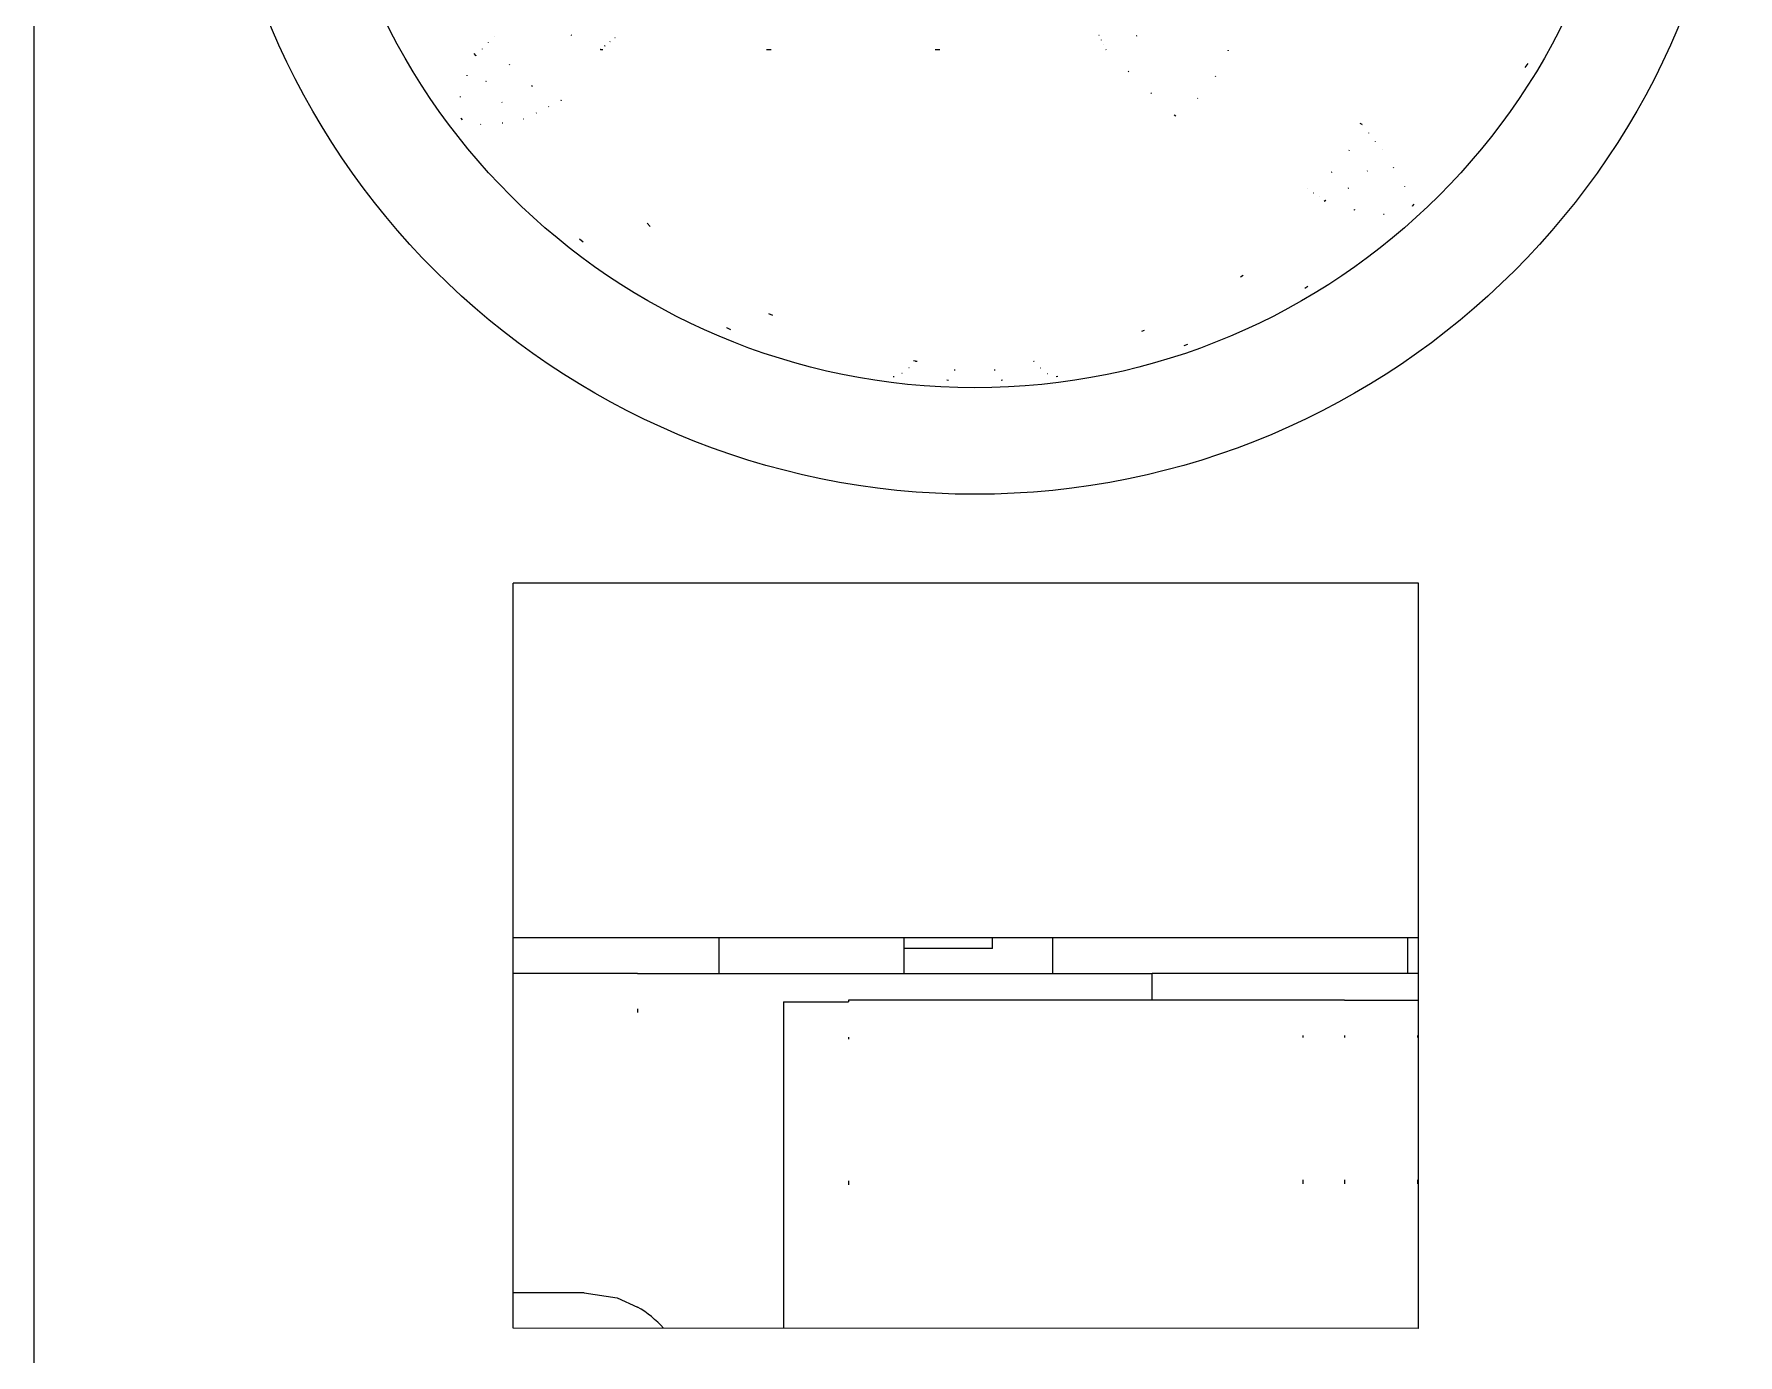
# Model space of a CAD drawing. Header units: inches. Extents: x 17 to 3130, y 15 to 659.
# Drawn here: x 1129.864 to 1134.664, y 219.305 to 223.027 of the extents above; entities that cross this region are included whole.
import ezdxf

# ---------------------------------------------------------------- set-up
doc = ezdxf.new("R2010")
doc.units = ezdxf.units.IN
doc.header["$MEASUREMENT"] = 0
doc.layers.add('Ebene 1', color=7, linetype='Continuous')

msp = doc.modelspace()

# ---------------------------------------------------------------- linework, layer by layer
at = {"layer": 'Ebene 1', "lineweight": 9}
for points in [[(1129.86414, 211.21074), (1129.86414, 211.21074), (1129.86414, 228.28014), (1129.86414, 228.28014)], [(1131.21414, 221.48014), (1131.21414, 221.48014), (1131.21414, 221.48014), (1131.21414, 221.48014)], [(1131.21414, 219.38014), (1131.21414, 219.38014), (1131.21414, 221.48014), (1131.21414, 221.48014)], [(1131.21414, 221.48014), (1131.21414, 221.48014), (1131.21414, 221.48014), (1131.21414, 221.48014)], [(1133.76404, 221.48014), (1133.76404, 221.48014), (1131.21414, 221.48014), (1131.21414, 221.48014)], [(1133.76404, 221.48014), (1133.76404, 221.48014), (1133.76404, 221.48014), (1133.76404, 221.48014)], [(1133.76414, 219.38004), (1133.76414, 219.38004), (1133.76404, 221.48014), (1133.76404, 221.48014)], [(1131.21414, 220.48024), (1131.21414, 220.48024), (1131.21414, 220.48024), (1131.21414, 220.48024)], [(1133.76414, 220.48014), (1133.76414, 220.48014), (1131.21414, 220.48024), (1131.21414, 220.48024)], [(1131.79444, 220.48014), (1131.79444, 220.48014), (1131.79444, 220.48014), (1131.79444, 220.48014)], [(1131.79454, 220.38014), (1131.79454, 220.38014), (1131.79444, 220.48014), (1131.79444, 220.48014)], [(1132.31414, 220.48014), (1132.31414, 220.48014), (1132.31414, 220.48014), (1132.31414, 220.48014)], [(1132.31414, 220.48014), (1132.31414, 220.48014), (1132.31414, 220.38014), (1132.31414, 220.38014)], [(1132.56414, 220.48014), (1132.56414, 220.48014), (1132.56414, 220.48014), (1132.56414, 220.48014)], [(1132.56414, 220.45014), (1132.56414, 220.45014), (1132.56414, 220.48014), (1132.56414, 220.48014)], [(1132.56414, 220.45014), (1132.56414, 220.45014), (1132.31414, 220.45004), (1132.31414, 220.45004)], [(1132.31414, 220.45004), (1132.31414, 220.45004), (1132.31414, 220.45004), (1132.31414, 220.45004)], [(1131.21414, 219.38014), (1131.21414, 219.38014), (1131.21414, 219.38014), (1131.21414, 219.38014)], [(1133.76414, 219.38004), (1133.76414, 219.38004), (1131.21414, 219.38014), (1131.21414, 219.38014)]]:
    msp.add_open_spline(points, degree=3, dxfattribs=at)
for points in [[(1132.51414, 226.03024), (1131.32674, 226.03014), (1130.36414, 225.06764), (1130.36414, 223.88024), (1130.36414, 223.88024), (1130.36414, 222.69274), (1131.32674, 221.73024), (1132.51414, 221.73024), (1132.51414, 221.73024), (1133.70154, 221.73024), (1134.66414, 222.69274), (1134.66414, 223.88024), (1134.66414, 223.88024), (1134.66414, 225.06754), (1133.70154, 226.03014), (1132.51414, 226.03024)], [(1132.51414, 225.73024), (1131.49244, 225.73024), (1130.66404, 224.90194), (1130.66404, 223.88024), (1130.66404, 223.88024), (1130.66404, 222.85844), (1131.49244, 222.03024), (1132.51414, 222.03024), (1132.51414, 222.03024), (1133.53584, 222.03024), (1134.36404, 222.85844), (1134.36414, 223.88024), (1134.36414, 223.88024), (1134.36414, 224.90204), (1133.53584, 225.73024), (1132.51414, 225.73024)]]:
    msp.add_open_spline(points, degree=3, knots=[0, 0, 0, 0, 0.25, 0.25, 0.25, 0.25, 0.5, 0.5, 0.5, 0.5, 0.75, 0.75, 0.75, 0.75, 1, 1, 1, 1], dxfattribs=at)
at = {"layer": 'Ebene 1', "color": 3, "lineweight": 9}
for points in [[(1131.16074, 223.02114), (1131.16074, 223.02114), (1131.16054, 223.02084), (1131.16054, 223.02084)], [(1131.37674, 223.02434), (1131.37674, 223.02434), (1131.37674, 223.02434), (1131.37674, 223.02434)], [(1131.37904, 223.02324), (1131.37904, 223.02324), (1131.37674, 223.02434), (1131.37674, 223.02434)], [(1131.50064, 223.01724), (1131.50064, 223.01724), (1131.50104, 223.01754), (1131.50104, 223.01754)], [(1132.86404, 223.02384), (1132.86404, 223.02384), (1132.86404, 223.02384), (1132.86404, 223.02384)], [(1132.86404, 223.02384), (1132.86404, 223.02384), (1132.86434, 223.02364), (1132.86434, 223.02364)], [(1132.87054, 223.01054), (1132.87054, 223.01054), (1132.87054, 223.01054), (1132.87054, 223.01054)], [(1132.87054, 223.01054), (1132.87054, 223.01054), (1132.87074, 223.01024), (1132.87074, 223.01024)], [(1132.97094, 223.02174), (1132.97094, 223.02174), (1132.96854, 223.02084), (1132.96854, 223.02084)], [(1131.10434, 222.97204), (1131.10434, 222.97204), (1131.10434, 222.97204), (1131.10434, 222.97204)], [(1131.10894, 222.96684), (1131.10894, 222.96684), (1131.10434, 222.97204), (1131.10434, 222.97204)], [(1131.10894, 222.96684), (1131.10894, 222.96684), (1131.10874, 222.96604), (1131.10874, 222.96604)], [(1131.10894, 222.96684), (1131.10894, 222.96684), (1131.10894, 222.96684), (1131.10894, 222.96684)], [(1131.10894, 222.96684), (1131.10894, 222.96684), (1131.10944, 222.96584), (1131.10944, 222.96584)], [(1131.12654, 222.98514), (1131.12654, 222.98514), (1131.12604, 222.98474), (1131.12604, 222.98474)], [(1131.14374, 223.00324), (1131.14374, 223.00324), (1131.14324, 223.00284), (1131.14324, 223.00284)], [(1131.45894, 222.98384), (1131.45894, 222.98384), (1131.45894, 222.98384), (1131.45894, 222.98384)], [(1131.45994, 222.98324), (1131.45994, 222.98324), (1131.45894, 222.98384), (1131.45894, 222.98384)], [(1131.45994, 222.98324), (1131.45994, 222.98324), (1131.45994, 222.98324), (1131.45994, 222.98324)], [(1131.45994, 222.98324), (1131.45994, 222.98324), (1131.46644, 222.98324), (1131.46644, 222.98324)], [(1131.47144, 222.99464), (1131.47144, 222.99464), (1131.47144, 222.99464), (1131.47144, 222.99464)], [(1131.47244, 222.99404), (1131.47244, 222.99404), (1131.47144, 222.99464), (1131.47144, 222.99464)], [(1131.47244, 222.99404), (1131.47244, 222.99404), (1131.47274, 222.99424), (1131.47274, 222.99424)], [(1131.48654, 223.00564), (1131.48654, 223.00564), (1131.48684, 223.00584), (1131.48684, 223.00584)], [(1131.92794, 222.98324), (1131.92794, 222.98324), (1131.92794, 222.98324), (1131.92794, 222.98324)], [(1131.92794, 222.98324), (1131.92794, 222.98324), (1131.94084, 222.98324), (1131.94084, 222.98324)], [(1132.40254, 222.98324), (1132.40254, 222.98324), (1132.40254, 222.98324), (1132.40254, 222.98324)], [(1132.40254, 222.98324), (1132.40254, 222.98324), (1132.41534, 222.98324), (1132.41534, 222.98324)], [(1132.87694, 222.99704), (1132.87694, 222.99704), (1132.87694, 222.99704), (1132.87694, 222.99704)], [(1132.87694, 222.99704), (1132.87694, 222.99704), (1132.87714, 222.99664), (1132.87714, 222.99664)], [(1132.88334, 222.98324), (1132.88334, 222.98324), (1132.88334, 222.98324), (1132.88334, 222.98324)], [(1132.88334, 222.98324), (1132.88334, 222.98324), (1132.88424, 222.98244), (1132.88424, 222.98244)], [(1133.22794, 222.98144), (1133.22794, 222.98144), (1133.22794, 222.98144), (1133.22794, 222.98144)], [(1133.22854, 222.98064), (1133.22854, 222.98064), (1133.22794, 222.98144), (1133.22794, 222.98144)], [(1133.22854, 222.98064), (1133.22854, 222.98064), (1133.22804, 222.97964), (1133.22804, 222.97964)], [(1131.20314, 222.94144), (1131.20314, 222.94144), (1131.20314, 222.94144), (1131.20314, 222.94144)], [(1131.20424, 222.93914), (1131.20424, 222.93914), (1131.20314, 222.94144), (1131.20314, 222.94144)], [(1132.94654, 222.92284), (1132.94654, 222.92284), (1132.94654, 222.92284), (1132.94654, 222.92284)], [(1132.94654, 222.92284), (1132.94654, 222.92284), (1132.94824, 222.92114), (1132.94824, 222.92114)], [(1134.06524, 222.93254), (1134.06524, 222.93254), (1134.07294, 222.94414), (1134.07294, 222.94414)], [(1131.08354, 222.91094), (1131.08354, 222.91094), (1131.08304, 222.90924), (1131.08304, 222.90924)], [(1131.13694, 222.89544), (1131.13694, 222.89544), (1131.13694, 222.89544), (1131.13694, 222.89544)], [(1131.13694, 222.89544), (1131.13694, 222.89544), (1131.13764, 222.89354), (1131.13764, 222.89354)], [(1131.26564, 222.88094), (1131.26564, 222.88094), (1131.26564, 222.88094), (1131.26564, 222.88094)], [(1131.26794, 222.87974), (1131.26794, 222.87974), (1131.26564, 222.88094), (1131.26564, 222.88094)], [(1133.19244, 222.90874), (1133.19244, 222.90874), (1133.19144, 222.90674), (1133.19144, 222.90674)], [(1131.06494, 222.85104), (1131.06494, 222.85104), (1131.06444, 222.84944), (1131.06444, 222.84944)], [(1131.18144, 222.83544), (1131.18144, 222.83544), (1131.18144, 222.83544), (1131.18144, 222.83544)], [(1131.18144, 222.83544), (1131.18144, 222.83544), (1131.18314, 222.83404), (1131.18314, 222.83404)], [(1131.31444, 222.82264), (1131.31444, 222.82264), (1131.31344, 222.82214), (1131.31344, 222.82214)], [(1131.34774, 222.84044), (1131.34774, 222.84044), (1131.34774, 222.84044), (1131.34774, 222.84044)], [(1131.34884, 222.83984), (1131.34884, 222.83984), (1131.34774, 222.84044), (1131.34774, 222.84044)], [(1131.34884, 222.83984), (1131.34884, 222.83984), (1131.34834, 222.83964), (1131.34834, 222.83964)], [(1131.34884, 222.83984), (1131.34884, 222.83984), (1131.35034, 222.84184), (1131.35034, 222.84184)], [(1133.01064, 222.86154), (1133.01064, 222.86154), (1133.01064, 222.86154), (1133.01064, 222.86154)], [(1133.01064, 222.86154), (1133.01064, 222.86154), (1133.01234, 222.85984), (1133.01234, 222.85984)], [(1133.14304, 222.84684), (1133.14304, 222.84684), (1133.14124, 222.84564), (1133.14124, 222.84564)], [(1131.06604, 222.79024), (1131.06604, 222.79024), (1131.06604, 222.79024), (1131.06604, 222.79024)], [(1131.06604, 222.79024), (1131.06604, 222.79024), (1131.07044, 222.78524), (1131.07044, 222.78524)], [(1131.12304, 222.77284), (1131.12304, 222.77284), (1131.12134, 222.77274), (1131.12134, 222.77274)], [(1131.18454, 222.77624), (1131.18454, 222.77624), (1131.18284, 222.77624), (1131.18284, 222.77624)], [(1131.24394, 222.78744), (1131.24394, 222.78744), (1131.24314, 222.78724), (1131.24314, 222.78724)], [(1131.27944, 222.80524), (1131.27944, 222.80524), (1131.27844, 222.80464), (1131.27844, 222.80464)], [(1133.07554, 222.79944), (1133.07554, 222.79944), (1133.07554, 222.79944), (1133.07554, 222.79944)], [(1133.07554, 222.79944), (1133.07554, 222.79944), (1133.08064, 222.79654), (1133.08064, 222.79654)], [(1133.60014, 222.77484), (1133.60014, 222.77484), (1133.60014, 222.77484), (1133.60014, 222.77484)], [(1133.60524, 222.77204), (1133.60524, 222.77204), (1133.60014, 222.77484), (1133.60014, 222.77484)], [(1133.60524, 222.77204), (1133.60524, 222.77204), (1133.60474, 222.77094), (1133.60474, 222.77094)], [(1133.62394, 222.74884), (1133.62394, 222.74884), (1133.62394, 222.74884), (1133.62394, 222.74884)], [(1133.62434, 222.74804), (1133.62434, 222.74804), (1133.62394, 222.74884), (1133.62394, 222.74884)], [(1133.64284, 222.72524), (1133.64284, 222.72524), (1133.64284, 222.72524), (1133.64284, 222.72524)], [(1133.64344, 222.72464), (1133.64344, 222.72464), (1133.64284, 222.72524), (1133.64284, 222.72524)], [(1133.56914, 222.70014), (1133.56914, 222.70014), (1133.56814, 222.69804), (1133.56814, 222.69804)], [(1133.66194, 222.70184), (1133.66194, 222.70184), (1133.66194, 222.70184), (1133.66194, 222.70184)], [(1133.66214, 222.70164), (1133.66214, 222.70164), (1133.66194, 222.70184), (1133.66194, 222.70184)], [(1133.51974, 222.63824), (1133.51974, 222.63824), (1133.51784, 222.63704), (1133.51784, 222.63704)], [(1133.61924, 222.64044), (1133.61924, 222.64044), (1133.62044, 222.64204), (1133.62044, 222.64204)], [(1133.69384, 222.65064), (1133.69384, 222.65064), (1133.69384, 222.65064), (1133.69384, 222.65064)], [(1133.69474, 222.64934), (1133.69474, 222.64934), (1133.69384, 222.65064), (1133.69384, 222.65064)], [(1133.45214, 222.59064), (1133.45214, 222.59064), (1133.45214, 222.59064), (1133.45214, 222.59064)], [(1133.45214, 222.59064), (1133.45214, 222.59064), (1133.45244, 222.59054), (1133.45244, 222.59054)], [(1133.46854, 222.58004), (1133.46854, 222.58004), (1133.46854, 222.58004), (1133.46854, 222.58004)], [(1133.46854, 222.58004), (1133.46854, 222.58004), (1133.46904, 222.57974), (1133.46904, 222.57974)], [(1133.56604, 222.59244), (1133.56604, 222.59244), (1133.56784, 222.59344), (1133.56784, 222.59344)], [(1133.72534, 222.59884), (1133.72534, 222.59884), (1133.72534, 222.59884), (1133.72534, 222.59884)], [(1133.72614, 222.59744), (1133.72614, 222.59744), (1133.72534, 222.59884), (1133.72534, 222.59884)], [(1133.48514, 222.56934), (1133.48514, 222.56934), (1133.48514, 222.56934), (1133.48514, 222.56934)], [(1133.48514, 222.56934), (1133.48514, 222.56934), (1133.48564, 222.56904), (1133.48564, 222.56904)], [(1133.50194, 222.55834), (1133.50194, 222.55834), (1133.49874, 222.55524), (1133.49874, 222.55524)], [(1133.50194, 222.55834), (1133.50194, 222.55834), (1133.50284, 222.55884), (1133.50284, 222.55884)], [(1133.50194, 222.55834), (1133.50194, 222.55834), (1133.50194, 222.55834), (1133.50194, 222.55834)], [(1133.50194, 222.55834), (1133.50194, 222.55834), (1133.50304, 222.55804), (1133.50304, 222.55804)], [(1133.58224, 222.53264), (1133.58224, 222.53264), (1133.58224, 222.53264), (1133.58224, 222.53264)], [(1133.58224, 222.53264), (1133.58224, 222.53264), (1133.58454, 222.53194), (1133.58454, 222.53194)], [(1133.74694, 222.54244), (1133.74694, 222.54244), (1133.75174, 222.54754), (1133.75174, 222.54754)], [(1133.74694, 222.54244), (1133.74694, 222.54244), (1133.74734, 222.54324), (1133.74734, 222.54324)], [(1131.59174, 222.49404), (1131.59174, 222.49404), (1131.59174, 222.49404), (1131.59174, 222.49404)], [(1131.59954, 222.48524), (1131.59954, 222.48524), (1131.59174, 222.49404), (1131.59174, 222.49404)], [(1133.66564, 222.51964), (1133.66564, 222.51964), (1133.66794, 222.51974), (1133.66794, 222.51974)], [(1131.40064, 222.45004), (1131.40064, 222.45004), (1131.40064, 222.45004), (1131.40064, 222.45004)], [(1131.40064, 222.45004), (1131.40064, 222.45004), (1131.41104, 222.44194), (1131.41104, 222.44194)], [(1133.26994, 222.34644), (1133.26994, 222.34644), (1133.26284, 222.34164), (1133.26284, 222.34164)], [(1133.44374, 222.31144), (1133.44374, 222.31144), (1133.45254, 222.31644), (1133.45254, 222.31644)], [(1131.81434, 222.20054), (1131.81434, 222.20054), (1131.81434, 222.20054), (1131.81434, 222.20054)], [(1131.81434, 222.20054), (1131.81434, 222.20054), (1131.82624, 222.19484), (1131.82624, 222.19484)], [(1131.93424, 222.23904), (1131.93424, 222.23904), (1131.93424, 222.23904), (1131.93424, 222.23904)], [(1131.94494, 222.23404), (1131.94494, 222.23404), (1131.93424, 222.23904), (1131.93424, 222.23904)], [(1132.99184, 222.19204), (1132.99184, 222.19204), (1132.98394, 222.18864), (1132.98394, 222.18864)], [(1133.10454, 222.14944), (1133.10454, 222.14944), (1133.11404, 222.15334), (1133.11404, 222.15334)], [(1132.34164, 222.10644), (1132.34164, 222.10644), (1132.34164, 222.10644), (1132.34164, 222.10644)], [(1132.34724, 222.10504), (1132.34724, 222.10504), (1132.34164, 222.10644), (1132.34164, 222.10644)], [(1132.34724, 222.10504), (1132.34724, 222.10504), (1132.34704, 222.10484), (1132.34704, 222.10484)], [(1132.34724, 222.10504), (1132.34724, 222.10504), (1132.35184, 222.10514), (1132.35184, 222.10514)], [(1132.34724, 222.10504), (1132.34724, 222.10504), (1132.34724, 222.10504), (1132.34724, 222.10504)], [(1132.68094, 222.10514), (1132.68094, 222.10514), (1132.67954, 222.10484), (1132.67954, 222.10484)], [(1132.68094, 222.10514), (1132.68094, 222.10514), (1132.68094, 222.10514), (1132.68094, 222.10514)], [(1132.68094, 222.10514), (1132.68094, 222.10514), (1132.68124, 222.10484), (1132.68124, 222.10484)], [(1132.28474, 222.06224), (1132.28474, 222.06224), (1132.28474, 222.06224), (1132.28474, 222.06224)], [(1132.28474, 222.06224), (1132.28474, 222.06224), (1132.28674, 222.06224), (1132.28674, 222.06224)], [(1132.30974, 222.07044), (1132.30974, 222.07044), (1132.30904, 222.07024), (1132.30904, 222.07024)], [(1132.32944, 222.08674), (1132.32944, 222.08674), (1132.32884, 222.08624), (1132.32884, 222.08624)], [(1132.43554, 222.05254), (1132.43554, 222.05254), (1132.43554, 222.05254), (1132.43554, 222.05254)], [(1132.43554, 222.05254), (1132.43554, 222.05254), (1132.43984, 222.05224), (1132.43984, 222.05224)], [(1132.45604, 222.08004), (1132.45604, 222.08004), (1132.45604, 222.08004), (1132.45604, 222.08004)], [(1132.45914, 222.07984), (1132.45914, 222.07984), (1132.45604, 222.08004), (1132.45604, 222.08004)], [(1132.57214, 222.08044), (1132.57214, 222.08044), (1132.56914, 222.08004), (1132.56914, 222.08004)], [(1132.58854, 222.05224), (1132.58854, 222.05224), (1132.59274, 222.05244), (1132.59274, 222.05244)], [(1132.69884, 222.08674), (1132.69884, 222.08674), (1132.69884, 222.08674), (1132.69884, 222.08674)], [(1132.69884, 222.08674), (1132.69884, 222.08674), (1132.69954, 222.08624), (1132.69954, 222.08624)], [(1132.71854, 222.07044), (1132.71854, 222.07044), (1132.71854, 222.07044), (1132.71854, 222.07044)], [(1132.71854, 222.07044), (1132.71854, 222.07044), (1132.71914, 222.07024), (1132.71914, 222.07024)], [(1132.74364, 222.06224), (1132.74364, 222.06224), (1132.74864, 222.06344), (1132.74864, 222.06344)], [(1131.56414, 220.28024), (1131.56414, 220.28024), (1131.56404, 220.27004), (1131.56404, 220.27004)], [(1131.56414, 220.28024), (1131.56414, 220.28024), (1131.56414, 220.28024), (1131.56414, 220.28024)], [(1132.15864, 220.20024), (1132.15864, 220.20024), (1132.15864, 220.20024), (1132.15864, 220.20024)], [(1132.15864, 220.20024), (1132.15864, 220.20024), (1132.15864, 220.19464), (1132.15864, 220.19464)], [(1133.43874, 220.20504), (1133.43874, 220.20504), (1133.43874, 220.20504), (1133.43874, 220.20504)], [(1133.43874, 220.20504), (1133.43874, 220.20504), (1133.43874, 220.19944), (1133.43874, 220.19944)], [(1133.55604, 220.20524), (1133.55604, 220.20524), (1133.55604, 220.20524), (1133.55604, 220.20524)], [(1133.55604, 220.20524), (1133.55604, 220.20524), (1133.55604, 220.19954), (1133.55604, 220.19954)], [(1133.76184, 220.20504), (1133.76184, 220.20504), (1133.76184, 220.20504), (1133.76184, 220.20504)], [(1133.76184, 220.20504), (1133.76184, 220.20504), (1133.76184, 220.19954), (1133.76184, 220.19954)], [(1132.15864, 219.79584), (1132.15864, 219.79584), (1132.15864, 219.79584), (1132.15864, 219.79584)], [(1132.15864, 219.79584), (1132.15864, 219.79584), (1132.15864, 219.78444), (1132.15864, 219.78444)], [(1133.43874, 219.79824), (1133.43874, 219.79824), (1133.43874, 219.79824), (1133.43874, 219.79824)], [(1133.43874, 219.79824), (1133.43874, 219.79824), (1133.43874, 219.78704), (1133.43874, 219.78704)], [(1133.55604, 219.79814), (1133.55604, 219.79814), (1133.55604, 219.79814), (1133.55604, 219.79814)], [(1133.55604, 219.79814), (1133.55604, 219.79814), (1133.55604, 219.78704), (1133.55604, 219.78704)], [(1133.76184, 219.79824), (1133.76184, 219.79824), (1133.76184, 219.79824), (1133.76184, 219.79824)], [(1133.76184, 219.79824), (1133.76184, 219.79824), (1133.76184, 219.78704), (1133.76184, 219.78704)]]:
    msp.add_open_spline(points, degree=3, dxfattribs=at)
at = {"layer": 'Ebene 1', "color": 95, "lineweight": 9}
for points in [[(1132.73414, 220.48014), (1132.73414, 220.48014), (1132.73414, 220.48014), (1132.73414, 220.48014)], [(1132.73414, 220.38024), (1132.73414, 220.38024), (1132.73414, 220.48014), (1132.73414, 220.48014)], [(1133.73414, 220.48024), (1133.73414, 220.48024), (1133.73414, 220.48024), (1133.73414, 220.48024)], [(1133.73414, 220.38024), (1133.73414, 220.38024), (1133.73414, 220.48024), (1133.73414, 220.48024)]]:
    msp.add_open_spline(points, degree=3, dxfattribs=at)
at = {"layer": 'Ebene 1', "color": 30, "lineweight": 9}
for points in [[(1131.21414, 220.38014), (1131.21414, 220.38014), (1131.21414, 220.38014), (1131.21414, 220.38014)], [(1131.38294, 220.38014), (1131.38294, 220.38014), (1131.21414, 220.38014), (1131.21414, 220.38014)], [(1131.38294, 220.38014), (1131.38294, 220.38014), (1131.38294, 220.38014), (1131.38294, 220.38014)], [(1131.56414, 220.38014), (1131.56414, 220.38014), (1131.38294, 220.38014), (1131.38294, 220.38014)], [(1131.56414, 220.38014), (1131.56414, 220.38014), (1131.56414, 220.38014), (1131.56414, 220.38014)], [(1131.56414, 220.38014), (1131.56414, 220.38014), (1132.71414, 220.38004), (1132.71414, 220.38004)], [(1132.71414, 220.38004), (1132.71414, 220.38004), (1132.92624, 220.38014), (1132.92624, 220.38014)], [(1132.71414, 220.38004), (1132.71414, 220.38004), (1132.71414, 220.38004), (1132.71414, 220.38004)], [(1132.92624, 220.38014), (1132.92624, 220.38014), (1132.92624, 220.38014), (1132.92624, 220.38014)], [(1132.92624, 220.38014), (1132.92624, 220.38014), (1133.01414, 220.38014), (1133.01414, 220.38014)], [(1133.01414, 220.38014), (1133.01414, 220.38014), (1133.01414, 220.38014), (1133.01414, 220.38014)], [(1133.06734, 220.38014), (1133.06734, 220.38014), (1133.01414, 220.38014), (1133.01414, 220.38014)], [(1133.01414, 220.38014), (1133.01414, 220.38014), (1133.01414, 220.38014), (1133.01414, 220.38014)], [(1133.01414, 220.30524), (1133.01414, 220.30524), (1133.01414, 220.38014), (1133.01414, 220.38014)], [(1133.06734, 220.38014), (1133.06734, 220.38014), (1133.06734, 220.38014), (1133.06734, 220.38014)], [(1133.21914, 220.38014), (1133.21914, 220.38014), (1133.06734, 220.38014), (1133.06734, 220.38014)], [(1133.21914, 220.38014), (1133.21914, 220.38014), (1133.21914, 220.38014), (1133.21914, 220.38014)], [(1133.44624, 220.38014), (1133.44624, 220.38014), (1133.21914, 220.38014), (1133.21914, 220.38014)], [(1133.44624, 220.38014), (1133.44624, 220.38014), (1133.44624, 220.38014), (1133.44624, 220.38014)], [(1133.71414, 220.38014), (1133.71414, 220.38014), (1133.44624, 220.38014), (1133.44624, 220.38014)], [(1133.76414, 220.38024), (1133.76414, 220.38024), (1133.71414, 220.38014), (1133.71414, 220.38014)], [(1133.71414, 220.38014), (1133.71414, 220.38014), (1133.71414, 220.38014), (1133.71414, 220.38014)], [(1131.21414, 219.48024), (1131.21414, 219.48024), (1131.21414, 219.48024), (1131.21414, 219.48024)], [(1131.31114, 219.48024), (1131.31114, 219.48024), (1131.21414, 219.48024), (1131.21414, 219.48024)], [(1131.31114, 219.48024), (1131.31114, 219.48024), (1131.31114, 219.48024), (1131.31114, 219.48024)], [(1131.41404, 219.48024), (1131.41404, 219.48024), (1131.31114, 219.48024), (1131.31114, 219.48024)], [(1131.41404, 219.48024), (1131.41404, 219.48024), (1131.41404, 219.48024), (1131.41404, 219.48024)], [(1131.41404, 219.48024), (1131.41404, 219.48024), (1131.50634, 219.46564), (1131.50634, 219.46564)], [(1131.50634, 219.46564), (1131.50634, 219.46564), (1131.50634, 219.46564), (1131.50634, 219.46564)], [(1131.50634, 219.46564), (1131.50634, 219.46564), (1131.56414, 219.44004), (1131.56414, 219.44004)], [(1131.63774, 219.38014), (1131.61644, 219.40384), (1131.59174, 219.42404), (1131.56414, 219.44004)]]:
    msp.add_open_spline(points, degree=3, dxfattribs=at)
at = {"layer": 'Ebene 1', "color": 253, "lineweight": 9}
for points in [[(1131.97534, 220.30024), (1131.97534, 220.30024), (1131.97534, 220.30024), (1131.97534, 220.30024)], [(1131.97534, 220.30024), (1131.97534, 220.30024), (1131.97544, 219.38014), (1131.97544, 219.38014)], [(1131.97534, 220.30024), (1131.97534, 220.30024), (1131.97534, 220.30024), (1131.97534, 220.30024)], [(1131.97534, 220.30024), (1131.97534, 220.30024), (1132.02304, 220.30024), (1132.02304, 220.30024)], [(1132.02304, 220.30024), (1132.02304, 220.30024), (1132.02304, 220.30024), (1132.02304, 220.30024)], [(1132.02304, 220.30024), (1132.02304, 220.30024), (1132.15864, 220.30024), (1132.15864, 220.30024)], [(1132.15864, 220.30524), (1132.15864, 220.30524), (1132.15864, 220.30524), (1132.15864, 220.30524)], [(1133.43874, 220.30524), (1133.43874, 220.30524), (1132.15864, 220.30524), (1132.15864, 220.30524)], [(1132.15864, 220.30524), (1132.15864, 220.30524), (1132.15864, 220.30524), (1132.15864, 220.30524)], [(1132.15864, 220.30524), (1132.15864, 220.30524), (1132.15864, 220.30024), (1132.15864, 220.30024)], [(1133.43874, 220.30524), (1133.43874, 220.30524), (1133.43874, 220.30524), (1133.43874, 220.30524)], [(1133.51574, 220.30524), (1133.51574, 220.30524), (1133.43874, 220.30524), (1133.43874, 220.30524)], [(1133.51574, 220.30524), (1133.51574, 220.30524), (1133.51574, 220.30524), (1133.51574, 220.30524)], [(1133.55604, 220.30524), (1133.55604, 220.30524), (1133.51574, 220.30524), (1133.51574, 220.30524)], [(1133.55604, 220.30524), (1133.55604, 220.30524), (1133.55604, 220.30524), (1133.55604, 220.30524)], [(1133.55604, 220.30524), (1133.55604, 220.30524), (1133.76184, 220.30524), (1133.76184, 220.30524)], [(1133.76184, 220.30524), (1133.76184, 220.30524), (1133.76184, 220.30524), (1133.76184, 220.30524)], [(1133.76184, 220.30524), (1133.76184, 220.30524), (1133.76304, 220.30524), (1133.76304, 220.30524)], [(1133.76304, 220.30524), (1133.76304, 220.30524), (1133.76304, 220.30524), (1133.76304, 220.30524)], [(1133.76304, 220.30524), (1133.76304, 220.30524), (1133.76414, 220.30524), (1133.76414, 220.30524)]]:
    msp.add_open_spline(points, degree=3, dxfattribs=at)

doc.saveas('drawing.dxf')
